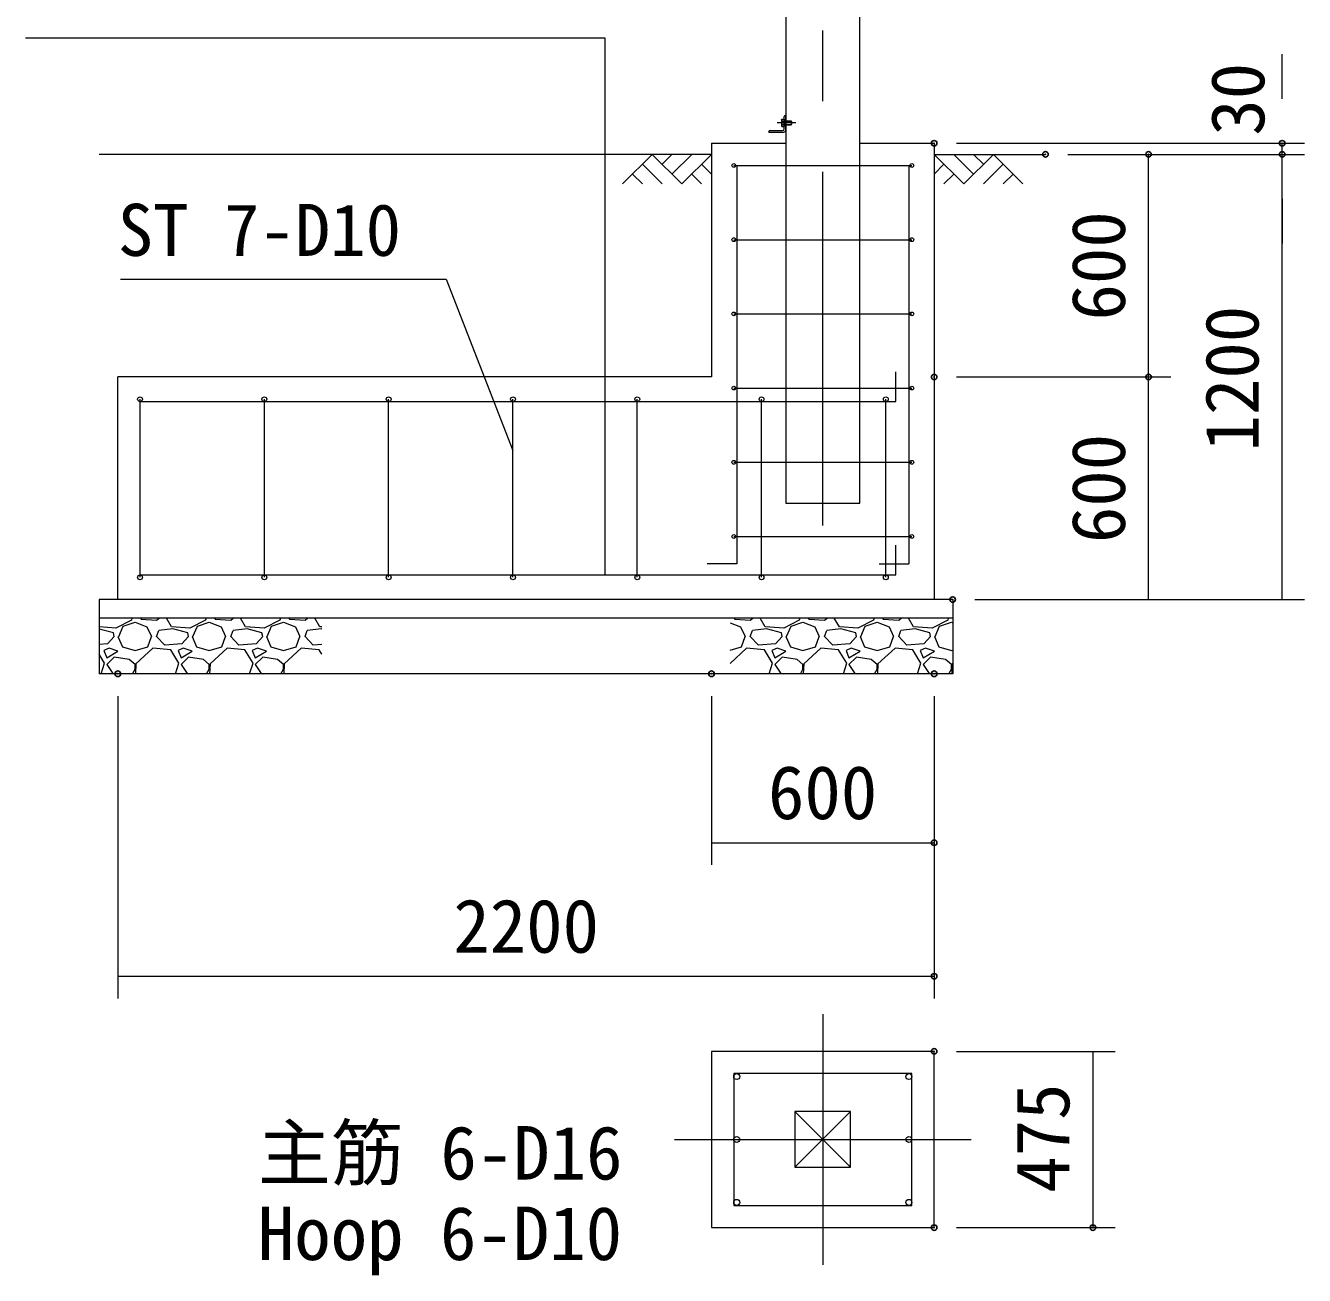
# Model space of a CAD drawing. Units: millimetres at full size. Extents: x -12600 to 12600, y -8910 to 8910.
# Drawn here: x -2080 to 1367, y -5064 to -1696 of the extents above; entities that cross this region are included whole.
import ezdxf
from ezdxf.enums import TextEntityAlignment as Align

# ---------------------------------------------------------------- set-up
doc = ezdxf.new("R2010")
doc.units = ezdxf.units.MM
doc.header["$LTSCALE"] = 30
doc.header["$PDMODE"] = 32
doc.header["$PDSIZE"] = 15
doc.linetypes.add('USER1', pattern=[50.8, 31.75, -6.35, 6.35, -6.35])
for name, color, linetype, lineweight in [('0-0_D-STR-TXT', 7, 'Continuous', 13), ('0-1_D-STR-DIM', 7, 'Continuous', 13), ('0-2_D-BMK', 2, 'USER1', 13), ('0-3_D-STR3', 3, 'Continuous', 13), ('0-4_D-STR1', 1, 'Continuous', 18), ('0-9_D-BGD', 7, 'Continuous', 18), ('0-A_D-STR4', 7, 'Continuous', 18), ('0-B_D-DCR-HCH', 7, 'Continuous', 13)]:
    doc.layers.add(name, color=color, linetype=linetype, lineweight=lineweight)
doc.layers.add('0-6_Defpoints', color=253, linetype='Continuous')
doc.styles.add('ＭＳ ゴシック', font='')
doc.styles.get('ＭＳ ゴシック').set_extended_font_data('MS Gothic')

msp = doc.modelspace()

# ---------------------------------------------------------------- linework, layer by layer
at = {"layer": '0-0_D-STR-TXT'}
msp.add_line((-518.78, -1728.82), (-518.78, -2707.15), dxfattribs=at)
for points in [[(-2079.74, -1728.82), (-518.78, -1728.82), (-518.78, -3174.15)], [(-1823.99, -2378.83), (-946.59, -2378.83), (-766.97, -2840.79)]]:
    msp.add_lwpolyline(points, dxfattribs=at)
at = {"layer": '0-1_D-STR-DIM'}
for p, q in [((1306.69, -1892.65), (1306.69, -1772.65)), ((428.75, -2012.65), (1366.69, -2012.65)), ((1306.69, -2042.65), (1306.69, -2012.65)), ((728.75, -2042.65), (1006.69, -2042.65)), ((728.75, -2042.65), (1366.69, -2042.65)), ((728.75, -2042.65), (1366.69, -2042.65)), ((946.69, -2642.65), (946.69, -2042.65)), ((1306.69, -3242.65), (1306.69, -2042.65)), ((1306.69, -2162.65), (1306.69, -2282.65)), ((428.75, -2642.65), (1006.69, -2642.65)), ((428.75, -2642.65), (1006.69, -2642.65)), ((946.69, -3242.65), (946.69, -2642.65)), ((478.75, -3242.65), (1006.69, -3242.65)), ((478.75, -3242.65), (1366.69, -3242.65)), ((-1831.25, -3502.65), (-1831.25, -4318)), ((-231.25, -3502.65), (-231.25, -3958)), ((368.75, -3502.65), (368.75, -4318)), ((368.75, -3502.65), (368.75, -3958)), ((-231.25, -3898), (368.75, -3898)), ((-1831.25, -4258), (368.75, -4258)), ((428.75, -4460.38), (856.69, -4460.38)), ((796.69, -4460.38), (796.69, -4935.38)), ((428.75, -4935.38), (856.69, -4935.38))]:
    msp.add_line(p, q, dxfattribs=at)
at = {"layer": '0-2_D-BMK'}
for p, q in [((68.75, -3042.65), (68.75, 7077.35)), ((-4.34, -1957.65), (-54.34, -1957.65)), ((68.75, -4360.38), (68.75, -5035.38)), ((-331.25, -4697.88), (468.75, -4697.88))]:
    msp.add_line(p, q, dxfattribs=at)
at = {"layer": '0-3_D-STR3'}
for p, q in [((-42.25, -1949.4), (-41.34, -1947.84)), ((-42.25, -1949.4), (-42.25, -1965.9)), ((-41.34, -1947.84), (-35.25, -1947.84)), ((-41.34, -1952.75), (-35.25, -1952.75)), ((-41.34, -1962.56), (-35.25, -1962.56)), ((-35.25, -1947.84), (-35.25, -1967.47)), ((-31.25, -1952.65), (-16.75, -1952.65)), ((-31.25, -1953.55), (-15.85, -1953.55)), ((-31.25, -1961.75), (-15.85, -1961.75)), ((-31.25, -1962.65), (-16.75, -1962.65)), ((-16.75, -1952.65), (-15.25, -1954.15)), ((-15.25, -1954.15), (-15.25, -1961.15)), ((-42.25, -1965.9), (-41.34, -1967.47)), ((-41.34, -1967.47), (-35.25, -1967.47)), ((-171.25, -2072.65), (308.75, -2072.65)), ((-163.25, -2072.65), (-163.25, -3146.15)), ((300.75, -2072.65), (300.75, -3146.15)), ((-171.25, -2272.65), (308.75, -2272.65)), ((-171.25, -2472.65), (308.75, -2472.65)), ((265.75, -2709.15), (265.75, -2629.15)), ((-171.25, -2672.65), (308.75, -2672.65)), ((-1771.25, -3182.65), (-1771.25, -2702.65)), ((-1771.25, -2709.15), (265.75, -2709.15)), ((-1436.25, -3182.65), (-1436.25, -2702.65)), ((-1101.25, -3182.65), (-1101.25, -2702.65)), ((-766.25, -3182.65), (-766.25, -2702.65)), ((-431.25, -3182.65), (-431.25, -2702.65)), ((-96.25, -3182.65), (-96.25, -2702.65)), ((238.75, -3182.65), (238.75, -2702.65)), ((-171.25, -2872.65), (308.75, -2872.65)), ((-171.25, -3072.65), (308.75, -3072.65)), ((265.75, -3176.15), (265.75, -3096.15)), ((-163.25, -3146.15), (-243.25, -3146.15)), ((220.75, -3146.15), (300.75, -3146.15)), ((-1771.25, -3176.15), (265.75, -3176.15))]:
    msp.add_line(p, q, dxfattribs=at)
msp.add_lwpolyline([(-16.75, -1952.65), (-16.75, -1962.65), (-15.25, -1961.15)], dxfattribs=at)
msp.add_lwpolyline([(-171.25, -4875.38), (308.75, -4875.38), (308.75, -4520.38), (-171.25, -4520.38)], close=True, dxfattribs=at)
for centre, radius in [((-171.25, -2072.65), 5), ((308.75, -2072.65), 5), ((-171.25, -2272.65), 5), ((308.75, -2272.65), 5), ((-171.25, -2472.65), 5), ((308.75, -2472.65), 5), ((-171.25, -2672.65), 5), ((308.75, -2672.65), 5), ((-1771.25, -2702.65), 6.5), ((-1436.25, -2702.65), 6.5), ((-1101.25, -2702.65), 6.5), ((-766.25, -2702.65), 6.5), ((-431.25, -2702.65), 6.5), ((-96.25, -2702.65), 6.5), ((238.75, -2702.65), 6.5), ((-171.25, -2872.65), 5), ((308.75, -2872.65), 5), ((-171.25, -3072.65), 5), ((308.75, -3072.65), 5), ((-1771.25, -3182.65), 6.5), ((-1436.25, -3182.65), 6.5), ((-1101.25, -3182.65), 6.5), ((-766.25, -3182.65), 6.5), ((-431.25, -3182.65), 6.5), ((-96.25, -3182.65), 6.5), ((238.75, -3182.65), 6.5), ((-163.25, -4528.38), 8), ((300.75, -4528.38), 8), ((-163.25, -4697.88), 8), ((300.75, -4697.88), 8), ((-163.25, -4867.38), 8), ((300.75, -4867.38), 8)]:
    msp.add_circle(centre, radius, dxfattribs=at)
for centre, radius, start, end in [((-37.76, -1950.29), 4.34, 145.61575, 214.38425), ((-25.86, -1957.65), 16.24, 162.41205, 197.58795), ((-37.76, -1965.01), 4.34, 145.61575, 214.38425)]:
    msp.add_arc(centre, radius, start, end, dxfattribs=at)
at = {"layer": '0-4_D-STR1'}
for p, q in [((-31.25, 7017.35), (-31.25, -2982.65)), ((-35.25, -1974.15), (-35.25, -1940.65)), ((-32.25, -1937.65), (-31.25, -1937.65)), ((-31.25, -1977.65), (-31.25, -1937.65)), ((-76.25, -1982.65), (-76.25, -1981.65)), ((-76.25, -1982.65), (-36.25, -1982.65)), ((-73.25, -1978.65), (-39.75, -1978.65)), ((-6.25, -4772.88), (143.75, -4622.88)), ((-6.25, -4622.88), (143.75, -4772.88))]:
    msp.add_line(p, q, dxfattribs=at)
msp.add_lwpolyline([(-31.25, -2982.65), (168.75, -2982.65), (168.75, 7017.35)], dxfattribs=at)
msp.add_lwpolyline([(-6.25, -4622.88), (-6.25, -4772.88), (143.75, -4772.88), (143.75, -4622.88)], close=True, dxfattribs=at)
for centre, radius, start, end in [((-32.25, -1940.65), 3, 90, 180), ((-73.25, -1981.65), 3, 90, 180), ((-39.75, -1974.15), 4.5, 270, 0), ((-36.25, -1977.65), 5, 270, 0)]:
    msp.add_arc(centre, radius, start, end, dxfattribs=at)
at = {"layer": '0-6_Defpoints'}
for p in [(368.75, -2012.65), (1306.69, -2012.65), (668.75, -2042.65), (946.69, -2042.65), (1306.69, -2042.65), (368.75, -2642.65), (946.69, -2642.65), (418.75, -3242.65), (-1831.25, -3442.65), (-231.25, -3442.65), (368.75, -3442.65), (368.75, -3898), (368.75, -4258), (368.75, -4460.38), (368.75, -4935.38), (796.69, -4935.38)]:
    msp.add_point(p, dxfattribs=at)
at = {"layer": '0-9_D-BGD'}
for p, q in [((-231.25, -2042.65), (-1881.25, -2042.65)), ((368.75, -2042.65), (668.75, -2042.65))]:
    msp.add_line(p, q, dxfattribs=at)
at = {"layer": '0-A_D-STR4'}
for p, q in [((-231.25, -2012.65), (-31.25, -2012.65)), ((168.75, -2012.65), (368.75, -2012.65)), ((368.75, -2012.65), (368.75, -3242.65)), ((-1831.25, -3242.65), (-1831.25, -2642.65)), ((418.75, -3242.65), (-1881.25, -3242.65)), ((-1881.25, -3242.65), (-1881.25, -3442.65)), ((418.75, -3242.65), (418.75, -3442.65)), ((418.75, -3292.65), (-1881.25, -3292.65)), ((418.75, -3442.65), (-1881.25, -3442.65))]:
    msp.add_line(p, q, dxfattribs=at)
msp.add_lwpolyline([(-231.25, -2012.65), (-231.25, -2642.65), (-1831.25, -2642.65)], dxfattribs=at)
msp.add_lwpolyline([(-231.25, -4935.38), (368.75, -4935.38), (368.75, -4460.38), (-231.25, -4460.38)], close=True, dxfattribs=at)
at = {"layer": '0-B_D-DCR-HCH'}
for p, q in [((-390.88, -2042.65), (-470.7, -2122.47)), ((-390.88, -2042.65), (-311.06, -2122.47)), ((-364.28, -2069.26), (-337.67, -2042.65)), ((-337.67, -2095.87), (-284.46, -2042.65)), ((-311.06, -2122.47), (-231.25, -2042.65)), ((448.57, -2122.47), (368.75, -2042.65)), ((475.18, -2095.87), (421.97, -2042.65)), ((528.39, -2042.65), (448.57, -2122.47)), ((501.92, -2069.4), (475.18, -2042.65)), ((528.39, -2042.65), (608.21, -2122.47)), ((-444.09, -2095.87), (-417.37, -2122.47)), ((-417.49, -2069.26), (-364.03, -2122.47)), ((-284.46, -2095.87), (-257.73, -2122.47)), ((-257.85, -2069.26), (-231.25, -2095.74)), ((395.36, -2069.26), (368.75, -2095.74)), ((421.97, -2095.87), (395.24, -2122.47)), ((555, -2069.26), (501.54, -2122.47)), ((581.6, -2095.87), (554.87, -2122.47)), ((-1794.67, -3297.88), (-1836.67, -3319.88)), ((-1816.67, -3313.88), (-1784.67, -3303.88)), ((-1793.18, -3292.65), (-1794.67, -3297.88)), ((-1784.67, -3303.88), (-1752.67, -3315.88)), ((-1770.02, -3292.65), (-1768.67, -3295.88)), ((-1768.67, -3295.88), (-1726.67, -3297.88)), ((-1726.67, -3297.88), (-1719.91, -3292.65)), ((-1686.67, -3315.88), (-1700.21, -3292.65)), ((-1594.67, -3297.88), (-1636.67, -3319.88)), ((-1616.67, -3313.88), (-1584.67, -3303.88)), ((-1593.18, -3292.65), (-1594.67, -3297.88)), ((-1584.67, -3303.88), (-1552.67, -3315.88)), ((-1570.02, -3292.65), (-1568.67, -3295.88)), ((-1568.67, -3295.88), (-1526.67, -3297.88)), ((-1526.67, -3297.88), (-1519.91, -3292.65)), ((-1486.67, -3315.88), (-1500.21, -3292.65)), ((-1394.67, -3297.88), (-1436.67, -3319.88)), ((-1416.67, -3313.88), (-1384.67, -3303.88)), ((-1393.18, -3292.65), (-1394.67, -3297.88)), ((-1384.67, -3303.88), (-1352.67, -3315.88)), ((-1370.02, -3292.65), (-1368.67, -3295.88)), ((-1368.67, -3295.88), (-1326.67, -3297.88)), ((-1326.67, -3297.88), (-1319.91, -3292.65)), ((-1286.67, -3315.88), (-1300.21, -3292.65)), ((-181.25, -3305.16), (-152.67, -3315.88)), ((-170.02, -3292.65), (-168.67, -3295.88)), ((-168.67, -3295.88), (-126.67, -3297.88)), ((-126.67, -3297.88), (-119.91, -3292.65)), ((-86.67, -3315.88), (-100.21, -3292.65)), ((5.33, -3297.88), (-36.67, -3319.88)), ((-16.67, -3313.88), (15.33, -3303.88)), ((6.82, -3292.65), (5.33, -3297.88)), ((15.33, -3303.88), (47.33, -3315.88)), ((29.98, -3292.65), (31.33, -3295.88)), ((31.33, -3295.88), (73.33, -3297.88)), ((73.33, -3297.88), (80.09, -3292.65)), ((113.33, -3315.88), (99.79, -3292.65)), ((205.33, -3297.88), (163.33, -3319.88)), ((183.33, -3313.88), (215.33, -3303.88)), ((206.82, -3292.65), (205.33, -3297.88)), ((215.33, -3303.88), (247.33, -3315.88)), ((229.98, -3292.65), (231.33, -3295.88)), ((231.33, -3295.88), (273.33, -3297.88)), ((273.33, -3297.88), (280.09, -3292.65)), ((313.33, -3315.88), (299.79, -3292.65)), ((405.33, -3297.88), (363.33, -3319.88)), ((383.33, -3313.88), (415.33, -3303.88)), ((406.82, -3292.65), (405.33, -3297.88)), ((415.33, -3303.88), (418.75, -3305.16)), ((-1836.67, -3319.88), (-1881.25, -3316.31)), ((-1842.67, -3331.88), (-1881.25, -3322.23)), ((-1840.67, -3341.88), (-1858.67, -3361.88)), ((-1840.67, -3341.88), (-1842.67, -3331.88)), ((-1830.67, -3341.88), (-1818.67, -3369.88)), ((-1828.67, -3341.88), (-1816.67, -3313.88)), ((-1752.67, -3315.88), (-1740.67, -3341.88)), ((-1750.67, -3369.88), (-1740.67, -3341.88)), ((-1726.67, -3341.88), (-1720.67, -3325.88)), ((-1704.67, -3365.88), (-1726.67, -3341.88)), ((-1682.67, -3321.88), (-1720.67, -3325.88)), ((-1636.67, -3319.88), (-1686.67, -3315.88)), ((-1642.67, -3331.88), (-1682.67, -3321.88)), ((-1640.67, -3341.88), (-1658.67, -3361.88)), ((-1640.67, -3341.88), (-1642.67, -3331.88)), ((-1630.67, -3341.88), (-1618.67, -3369.88)), ((-1628.67, -3341.88), (-1616.67, -3313.88)), ((-1552.67, -3315.88), (-1540.67, -3341.88)), ((-1550.67, -3369.88), (-1540.67, -3341.88)), ((-1526.67, -3341.88), (-1520.67, -3325.88)), ((-1504.67, -3365.88), (-1526.67, -3341.88)), ((-1482.67, -3321.88), (-1520.67, -3325.88)), ((-1436.67, -3319.88), (-1486.67, -3315.88)), ((-1442.67, -3331.88), (-1482.67, -3321.88)), ((-1440.67, -3341.88), (-1458.67, -3361.88)), ((-1440.67, -3341.88), (-1442.67, -3331.88)), ((-1430.67, -3341.88), (-1418.67, -3369.88)), ((-1428.67, -3341.88), (-1416.67, -3313.88)), ((-1352.67, -3315.88), (-1340.67, -3341.88)), ((-1350.67, -3369.88), (-1340.67, -3341.88)), ((-1326.67, -3341.88), (-1320.67, -3325.88)), ((-1304.67, -3365.88), (-1326.67, -3341.88)), ((-1282.67, -3321.88), (-1320.67, -3325.88)), ((-1281.25, -3316.31), (-1286.67, -3315.88)), ((-1281.25, -3322.23), (-1282.67, -3321.88)), ((-152.67, -3315.88), (-140.67, -3341.88)), ((-150.67, -3369.88), (-140.67, -3341.88)), ((-126.67, -3341.88), (-120.67, -3325.88)), ((-104.67, -3365.88), (-126.67, -3341.88)), ((-82.67, -3321.88), (-120.67, -3325.88)), ((-36.67, -3319.88), (-86.67, -3315.88)), ((-42.67, -3331.88), (-82.67, -3321.88)), ((-40.67, -3341.88), (-58.67, -3361.88)), ((-40.67, -3341.88), (-42.67, -3331.88)), ((-30.67, -3341.88), (-18.67, -3369.88)), ((-28.67, -3341.88), (-16.67, -3313.88)), ((47.33, -3315.88), (59.33, -3341.88)), ((49.33, -3369.88), (59.33, -3341.88)), ((73.33, -3341.88), (79.33, -3325.88)), ((95.33, -3365.88), (73.33, -3341.88)), ((117.33, -3321.88), (79.33, -3325.88)), ((163.33, -3319.88), (113.33, -3315.88)), ((157.33, -3331.88), (117.33, -3321.88)), ((159.33, -3341.88), (141.33, -3361.88)), ((159.33, -3341.88), (157.33, -3331.88)), ((169.33, -3341.88), (181.33, -3369.88)), ((171.33, -3341.88), (183.33, -3313.88)), ((247.33, -3315.88), (259.33, -3341.88)), ((249.33, -3369.88), (259.33, -3341.88)), ((273.33, -3341.88), (279.33, -3325.88)), ((295.33, -3365.88), (273.33, -3341.88)), ((317.33, -3321.88), (279.33, -3325.88)), ((363.33, -3319.88), (313.33, -3315.88)), ((357.33, -3331.88), (317.33, -3321.88)), ((359.33, -3341.88), (341.33, -3361.88)), ((359.33, -3341.88), (357.33, -3331.88)), ((369.33, -3341.88), (381.33, -3369.88)), ((371.33, -3341.88), (383.33, -3313.88)), ((-1858.67, -3361.88), (-1881.25, -3363.84)), ((-1854.67, -3373.88), (-1868.67, -3379.88)), ((-1830.67, -3381.88), (-1854.67, -3373.88)), ((-1818.67, -3369.88), (-1784.67, -3379.88)), ((-1784.67, -3379.88), (-1750.67, -3369.88)), ((-1736.67, -3373.88), (-1782.67, -3415.88)), ((-1688.67, -3377.88), (-1736.67, -3373.88)), ((-1658.67, -3361.88), (-1704.67, -3365.88)), ((-1654.67, -3373.88), (-1668.67, -3379.88)), ((-1630.67, -3381.88), (-1654.67, -3373.88)), ((-1618.67, -3369.88), (-1584.67, -3379.88)), ((-1584.67, -3379.88), (-1550.67, -3369.88)), ((-1536.67, -3373.88), (-1582.67, -3415.88)), ((-1488.67, -3377.88), (-1536.67, -3373.88)), ((-1458.67, -3361.88), (-1504.67, -3365.88)), ((-1454.67, -3373.88), (-1468.67, -3379.88)), ((-1430.67, -3381.88), (-1454.67, -3373.88)), ((-1418.67, -3369.88), (-1384.67, -3379.88)), ((-1384.67, -3379.88), (-1350.67, -3369.88)), ((-1336.67, -3373.88), (-1382.67, -3415.88)), ((-1288.67, -3377.88), (-1336.67, -3373.88)), ((-1281.25, -3363.84), (-1304.67, -3365.88)), ((-181.25, -3378.87), (-150.67, -3369.88)), ((-136.67, -3373.88), (-181.25, -3414.58)), ((-88.67, -3377.88), (-136.67, -3373.88)), ((-58.67, -3361.88), (-104.67, -3365.88)), ((-54.67, -3373.88), (-68.67, -3379.88)), ((-30.67, -3381.88), (-54.67, -3373.88)), ((-18.67, -3369.88), (15.33, -3379.88)), ((15.33, -3379.88), (49.33, -3369.88)), ((63.33, -3373.88), (17.33, -3415.88)), ((111.33, -3377.88), (63.33, -3373.88)), ((141.33, -3361.88), (95.33, -3365.88)), ((145.33, -3373.88), (131.33, -3379.88)), ((169.33, -3381.88), (145.33, -3373.88)), ((181.33, -3369.88), (215.33, -3379.88)), ((215.33, -3379.88), (249.33, -3369.88)), ((263.33, -3373.88), (217.33, -3415.88)), ((311.33, -3377.88), (263.33, -3373.88)), ((341.33, -3361.88), (295.33, -3365.88)), ((345.33, -3373.88), (331.33, -3379.88)), ((369.33, -3381.88), (345.33, -3373.88)), ((381.33, -3369.88), (415.33, -3379.88)), ((-1866.67, -3413.88), (-1881.25, -3390.02)), ((-1868.67, -3379.88), (-1860.67, -3399.88)), ((-1860.67, -3399.88), (-1830.67, -3381.88)), ((-1840.67, -3397.88), (-1860.67, -3417.88)), ((-1800.67, -3403.88), (-1840.67, -3397.88)), ((-1784.67, -3417.88), (-1800.67, -3403.88)), ((-1666.67, -3413.88), (-1688.67, -3377.88)), ((-1668.67, -3379.88), (-1660.67, -3399.88)), ((-1660.67, -3399.88), (-1630.67, -3381.88)), ((-1640.67, -3397.88), (-1660.67, -3417.88)), ((-1600.67, -3403.88), (-1640.67, -3397.88)), ((-1584.67, -3417.88), (-1600.67, -3403.88)), ((-1466.67, -3413.88), (-1488.67, -3377.88)), ((-1468.67, -3379.88), (-1460.67, -3399.88)), ((-1460.67, -3399.88), (-1430.67, -3381.88)), ((-1440.67, -3397.88), (-1460.67, -3417.88)), ((-1400.67, -3403.88), (-1440.67, -3397.88)), ((-1384.67, -3417.88), (-1400.67, -3403.88)), ((-1281.25, -3390.02), (-1288.67, -3377.88)), ((-66.67, -3413.88), (-88.67, -3377.88)), ((-68.67, -3379.88), (-60.67, -3399.88)), ((-60.67, -3399.88), (-30.67, -3381.88)), ((-40.67, -3397.88), (-60.67, -3417.88)), ((-0.67, -3403.88), (-40.67, -3397.88)), ((15.33, -3417.88), (-0.67, -3403.88)), ((133.33, -3413.88), (111.33, -3377.88)), ((131.33, -3379.88), (139.33, -3399.88)), ((139.33, -3399.88), (169.33, -3381.88)), ((159.33, -3397.88), (139.33, -3417.88)), ((199.33, -3403.88), (159.33, -3397.88)), ((215.33, -3417.88), (199.33, -3403.88)), ((333.33, -3413.88), (311.33, -3377.88)), ((331.33, -3379.88), (339.33, -3399.88)), ((339.33, -3399.88), (369.33, -3381.88)), ((359.33, -3397.88), (339.33, -3417.88)), ((399.33, -3403.88), (359.33, -3397.88)), ((415.33, -3417.88), (399.33, -3403.88)), ((415.33, -3379.88), (418.75, -3378.87)), ((-1875.88, -3442.65), (-1866.67, -3413.88)), ((-1860.67, -3417.88), (-1844.67, -3441.88)), ((-1844.67, -3441.88), (-1838.19, -3442.65)), ((-1791.77, -3442.65), (-1784.67, -3429.88)), ((-1784.67, -3429.88), (-1784.67, -3417.88)), ((-1782.67, -3415.88), (-1783.94, -3442.65)), ((-1675.88, -3442.65), (-1666.67, -3413.88)), ((-1660.67, -3417.88), (-1644.67, -3441.88)), ((-1644.67, -3441.88), (-1638.19, -3442.65)), ((-1591.77, -3442.65), (-1584.67, -3429.88)), ((-1584.67, -3429.88), (-1584.67, -3417.88)), ((-1582.67, -3415.88), (-1583.94, -3442.65)), ((-1475.88, -3442.65), (-1466.67, -3413.88)), ((-1460.67, -3417.88), (-1444.67, -3441.88)), ((-1444.67, -3441.88), (-1438.19, -3442.65)), ((-1391.77, -3442.65), (-1384.67, -3429.88)), ((-1384.67, -3429.88), (-1384.67, -3417.88)), ((-1382.67, -3415.88), (-1383.94, -3442.65)), ((-75.88, -3442.65), (-66.67, -3413.88)), ((-60.67, -3417.88), (-44.67, -3441.88)), ((-44.67, -3441.88), (-38.19, -3442.65)), ((8.23, -3442.65), (15.33, -3429.88)), ((15.33, -3429.88), (15.33, -3417.88)), ((17.33, -3415.88), (16.06, -3442.65)), ((124.12, -3442.65), (133.33, -3413.88)), ((139.33, -3417.88), (155.33, -3441.88)), ((155.33, -3441.88), (161.81, -3442.65)), ((208.23, -3442.65), (215.33, -3429.88)), ((215.33, -3429.88), (215.33, -3417.88)), ((217.33, -3415.88), (216.06, -3442.65)), ((324.12, -3442.65), (333.33, -3413.88)), ((339.33, -3417.88), (355.33, -3441.88)), ((355.33, -3441.88), (361.81, -3442.65)), ((408.23, -3442.65), (415.33, -3429.88)), ((415.33, -3429.88), (415.33, -3417.88)), ((417.33, -3415.88), (416.06, -3442.65)), ((418.75, -3414.58), (417.33, -3415.88))]:
    msp.add_line(p, q, dxfattribs=at)

# ---------------------------------------------------------------- texts
at = {"layer": '0-0_D-STR-TXT', "style": 'ＭＳ ゴシック'}
for s, height, p in [('ST 7-D10', 140.3, (-1831.39, -2358.41)), ('主筋 6-D16', 144.3, (-1453.74, -4849.17)), ('Hoop 6-D10', 144.3, (-1453.74, -5066.17))]:
    msp.add_text(s, height=height, dxfattribs=at).set_placement(p, align=Align.BOTTOM_LEFT)
at = {"layer": '0-1_D-STR-DIM', "style": 'ＭＳ ゴシック'}
for s, p in [('30', (1301.92, -1992.26)), ('600', (926.44, -2490.45)), ('1200', (1286.44, -2843.41)), ('600', (926.44, -3090.45)), ('475', (776.44, -4841.45))]:
    msp.add_text(s, height=144.3, rotation=90, dxfattribs=at).set_placement(p, align=Align.BOTTOM_LEFT)
for s, p in [('600', (-79.04, -3877.76)), ('2200', (-927.05, -4237.76))]:
    msp.add_text(s, height=144.3, dxfattribs=at).set_placement(p, align=Align.BOTTOM_LEFT)

doc.saveas('drawing.dxf')
